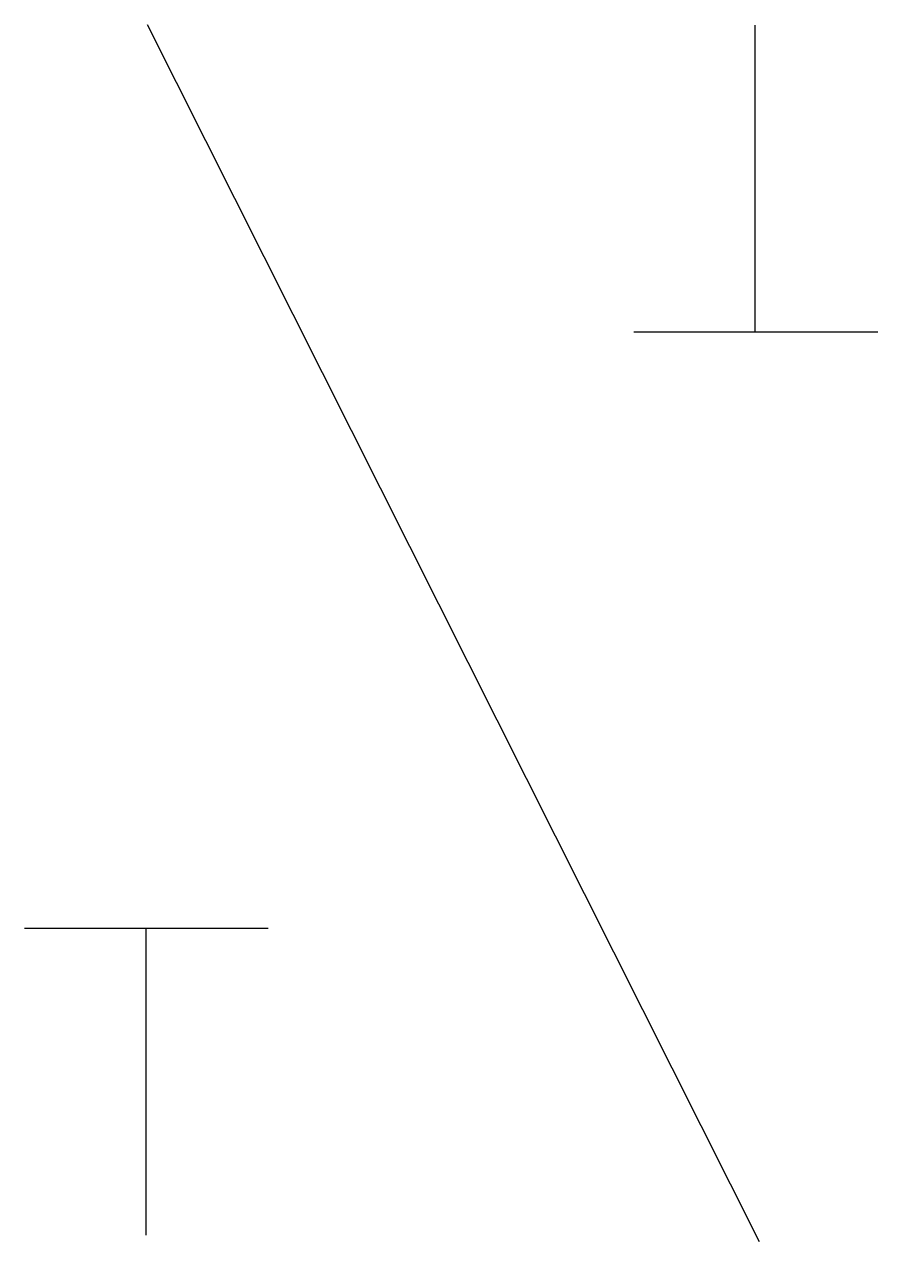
# Model space of a CAD drawing. Extents: x 838.5 to 845.5, y 156.78 to 166.75.
import ezdxf

# ---------------------------------------------------------------- set-up
doc = ezdxf.new("R2010")
doc.units = 0
doc.header["$LTSCALE"] = 5
doc.header["$MEASUREMENT"] = 0
doc.layers.add('11', color=1, linetype='CONTINUOUS')

msp = doc.modelspace()

# ---------------------------------------------------------------- linework, layer by layer
at = {"layer": '11'}
for p, q in [((839.5022, 166.7549), (844.5235, 156.7758)), ((844.491, 164.233), (844.491, 166.7488)), ((843.4955, 164.233), (845.4955, 164.233)), ((838.4955, 159.3451), (840.4955, 159.3451)), ((839.491, 159.3451), (839.491, 156.8293))]:
    msp.add_line(p, q, dxfattribs=at)

doc.saveas('drawing.dxf')
